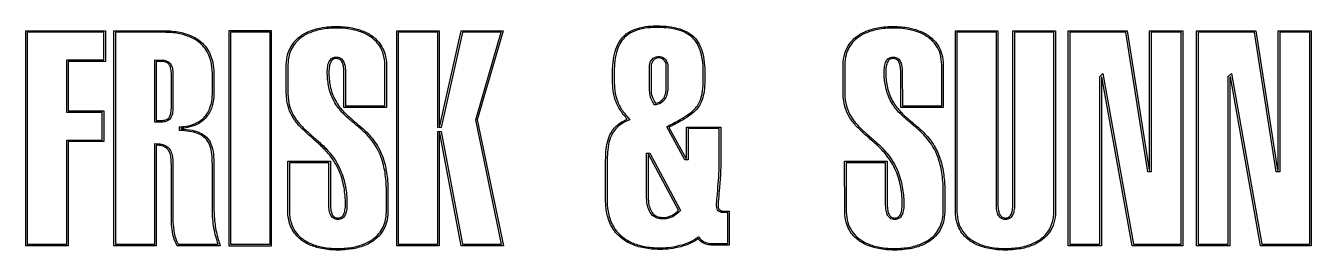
# Model space of a CAD drawing. Header units: millimetres. Extents: x 0 to 2473, y 0 to 431.
import ezdxf

# ---------------------------------------------------------------- set-up
doc = ezdxf.new("R2010")
doc.units = ezdxf.units.MM
doc.layers.add('1_PRIEKIS', color=7, linetype='Continuous')
doc.layers.add('2_GALAS', color=2, linetype='Continuous')

# ---------------------------------------------------------------- blocks, each defined once
blk = doc.blocks.new('PRIEKIS')
at = {"layer": '1_PRIEKIS'}
for points in [[(0, 8.1), (0, 421.2), (153.2, 421.2), (153.2, 362.1), (81.8, 362.1), (81.8, 267.5), (150.3, 267.5), (150.3, 208.3), (81.8, 208.3), (81.8, 8.1)], [(391, 421.2), (391, 8.1), (472.9, 8.1), (472.9, 421.2)], [(918.5, 421.2), (868.6, 250.1), (919, 8.1), (837.8, 8.1), (796.6, 224.6), (795.5, 224.6), (795.5, 8.1), (713.6, 8.1), (713.6, 421.2), (795.5, 421.2), (795.5, 238.5), (796.6, 238.5), (837.8, 421.2)], [(2070.2, 333), (2069, 331.9), (2069, 8.1), (2005.2, 8.1), (2005.2, 421.2), (2118.9, 421.2), (2160.7, 153.2), (2161.8, 153.2), (2161.8, 421.2), (2225.6, 421.2), (2225.6, 8.1), (2128.2, 8.1)], [(2317.3, 333), (2316.2, 331.9), (2316.2, 8.1), (2252.3, 8.1), (2252.3, 421.2), (2366.1, 421.2), (2407.8, 153.2), (2409, 153.2), (2409, 421.2), (2472.8, 421.2), (2472.8, 8.1), (2375.3, 8.1)]]:
    blk.add_lwpolyline(points, close=True, dxfattribs=at)
for points in [[(374.2, 8.1), (291.3, 8.1, -0.048873), (284.4, 25.3, -0.045587), (281, 44.4, -0.023736), (280.2, 61.5), (280.2, 161.6, 0.022928), (279.6, 175, 0.054093), (277.6, 185.5, 0.100697), (273, 193.7, 0.132475), (264.1, 199.5, 0.064254), (255.2, 201.2, 0.01858), (251.2, 201.3), (251.2, 8.1), (169.4, 8.1), (169.4, 421.2), (267.4, 421.2, -0.047545), (296.4, 418.4, -0.058767), (319.6, 410.9, -0.083339), (340, 397.1, -0.113014), (356.4, 371.9, -0.064789), (361.5, 349.6, -0.025346), (362.1, 337.7), (362, 299.9, -0.067053), (358.9, 277.2, -0.09031), (349.3, 257.5, -0.121993), (329.2, 241.1, -0.065695), (311.4, 235.4, -0.03265), (298.8, 233.8), (298.8, 232.7, -0.037011), (319.9, 230.1, -0.053883), (334.8, 225.4, -0.090756), (347.5, 216.9, -0.099668), (356.3, 203.6, -0.058017), (360.3, 188.6, -0.033323), (362, 170.1, -0.00714), (362.1, 163), (362.1, 79.3, 0.032687), (364.1, 49, 0.041817), (370.5, 20.3, -0.003837)], [(612.1, 273.9), (612.1, 342.2, 0.045032), (611, 353.6, 0.07072), (608.6, 361, 0.133283), (604, 366.1, 0.14471), (597.6, 367.9, 0.177034), (590.1, 365.3, 0.119459), (586, 359.6, 0.069605), (583.7, 350.4, 0.040218), (583.2, 338.1, 0.048496), (586.4, 311.9, 0.079323), (597.6, 283.9, 0.05662), (612.2, 265.1, 0.024936), (627, 251.4, -0.001103), (643.9, 237.1, -0.0276), (660.5, 221.4, -0.072688), (680.9, 192.1, -0.055471), (691.1, 164, -0.040806), (696, 133, -0.020011), (696.8, 111.4), (696.8, 73.6, -0.068345), (693.6, 51.9, -0.158522), (671.7, 20, -0.071907), (651.2, 8.6, -0.053177), (627, 2.1, -0.051529), (592.1, 0.2, -0.050073), (563, 4.3, -0.060753), (540.3, 12.9, -0.080832), (522, 26.7, -0.12445), (507, 53.5, -0.062915), (504.2, 73.6), (504.2, 170.6), (586, 170.6), (586, 87.2, 0.045054), (587.1, 75.7, 0.070737), (589.5, 68.4, 0.133279), (594.1, 63.2, 0.14467), (600.5, 61.5, 0.177052), (608, 64, 0.11944), (612.1, 69.7, 0.069597), (614.5, 79, 0.039958), (615, 91.8, 0.043361), (611.5, 124.2, 0.061229), (601, 156.3, 0.065839), (582, 185.4, 0.030705), (564.6, 203.3, 0.006893), (546.6, 219.2, -0.017265), (530.8, 233.8, -0.04207), (517.2, 249.8, -0.11828), (502.5, 286, -0.038602), (501.3, 302.3), (501.3, 355.8, -0.068361), (504.5, 377.4, -0.158531), (526.4, 409.4, -0.071896), (546.9, 420.8, -0.053167), (571.1, 427.3, -0.051523), (606.1, 429.2, -0.050074), (635.1, 425, -0.060744), (657.8, 416.4, -0.080819), (676.2, 402.7, -0.124453), (691.1, 375.9, -0.062929), (693.9, 355.8), (693.9, 273.9)], [(1157.2, 251.3, -0.044413), (1143.3, 269.4, -0.099705), (1130.9, 301.4, -0.03403), (1129, 320.8), (1128.8, 326.1), (1128.8, 341.5, -0.032104), (1130.6, 366.3, -0.046671), (1135.2, 386, -0.072724), (1144, 403.4, -0.117792), (1163.5, 420.4, -0.061788), (1181.1, 427, -0.045776), (1203.4, 430.2, -0.040709), (1236.3, 429.4, -0.047218), (1258.1, 424.9, -0.068754), (1276.3, 416.5, -0.133897), (1296.2, 394.2, -0.059117), (1302.5, 376.6, -0.04152), (1305.8, 354, -0.01747), (1306.3, 337.7), (1306.3, 326.1, -0.025693), (1304.8, 305.1, -0.04769), (1301.1, 288.9, -0.119511), (1288, 267.7, -0.045411), (1275.6, 257.6, -0.021985), (1258.9, 247.3, -0.006465), (1237.3, 235.6), (1269.8, 176.4), (1271, 176.4), (1271, 236.2), (1337.1, 236.2), (1337.1, 175.4, -0.023498), (1333.9, 113.2, 0.008324), (1332.1, 92.9, 0.017423), (1331.9, 84.6, 0.100983), (1333, 79.4, 0.221072), (1337.6, 75.5, 0.07499), (1342.3, 74.9), (1353.4, 74.9), (1353.4, 9.3), (1321.4, 9.3, -0.049175), (1309.9, 10.9, -0.10655), (1298.6, 16.3, -0.064596), (1293.6, 21.5, -0.055225), (1277.2, 12.3, -0.053578), (1249.5, 4, -0.062178), (1210.9, 1.4, -0.048704), (1182.6, 5.5, -0.06267), (1158.3, 14.8, -0.097208), (1134.7, 34, -0.090468), (1121, 58.9, -0.060464), (1116, 83.3, -0.022246), (1115.5, 95.2), (1115.5, 171.7, -0.026317), (1116.6, 193.9, -0.045232), (1120.1, 211.7, -0.080082), (1128.7, 229.7, -0.100316), (1144.9, 245, -0.046373)], [(1683.2, 273.9), (1683.1, 342.2, 0.045027), (1682.1, 353.6, 0.070712), (1679.6, 361, 0.133279), (1675.1, 366.1, 0.144728), (1668.7, 367.9, 0.177051), (1661.1, 365.3, 0.119439), (1657, 359.6, 0.069597), (1654.7, 350.4, 0.040236), (1654.2, 338.1, 0.048495), (1657.5, 311.9, 0.079321), (1668.7, 283.9, 0.056619), (1683.2, 265.1, 0.024935), (1698, 251.4, -0.001103), (1714.9, 237.1, -0.0276), (1731.5, 221.4, -0.072688), (1752, 192.1, -0.055471), (1762.2, 164, -0.040805), (1767, 133, -0.020011), (1767.9, 111.4), (1767.8, 73.6, -0.068346), (1764.6, 51.9, -0.158522), (1742.7, 20, -0.071906), (1722.3, 8.6, -0.053176), (1698.1, 2.1, -0.05153), (1663.1, 0.2, -0.050073), (1634.1, 4.3, -0.060751), (1611.3, 12.9, -0.08083), (1593, 26.7, -0.124451), (1578, 53.5, -0.062918), (1575.3, 73.6), (1575.2, 170.6), (1657.1, 170.6), (1657.1, 87.2, 0.045051), (1658.1, 75.7, 0.070739), (1660.6, 68.4, 0.133284), (1665.1, 63.2, 0.144667), (1671.6, 61.5, 0.177069), (1679.1, 64, 0.119422), (1683.2, 69.7, 0.069589), (1685.5, 79, 0.039975), (1686, 91.8, 0.04336), (1682.5, 124.2, 0.061227), (1672, 156.3, 0.065838), (1653.1, 185.4, 0.030704), (1635.6, 203.3, 0.006893), (1617.6, 219.2, -0.017266), (1601.8, 233.8, -0.04207), (1588.2, 249.8, -0.118278), (1573.5, 286, -0.038601), (1572.3, 302.3), (1572.3, 355.8, -0.068363), (1575.6, 377.4, -0.15853), (1597.5, 409.4, -0.071894), (1617.9, 420.8, -0.053166), (1642.1, 427.3, -0.051524), (1677.1, 429.2, -0.050074), (1706.1, 425, -0.060742), (1728.9, 416.4, -0.080817), (1747.2, 402.7, -0.124453), (1762.2, 375.9, -0.062931), (1765, 355.8), (1765, 273.9)], [(1788.2, 421.2), (1870, 421.2), (1870, 87.2, 0.045049), (1871.1, 75.7, 0.070742), (1873.5, 68.4, 0.133288), (1878.1, 63.2, 0.144665), (1884.5, 61.5, 0.177238), (1892, 64, 0.119464), (1896.1, 69.7, 0.06952), (1898.4, 79, 0.031453), (1899, 88.8), (1899, 421.2), (1980.8, 421.2), (1980.8, 73.6, -0.068347), (1977.6, 52, -0.158526), (1955.7, 20, -0.071905), (1935.2, 8.6, -0.053174), (1911, 2.1, -0.051527), (1876, 0.2, -0.050071), (1847, 4.3, -0.060754), (1824.3, 12.9, -0.080835), (1805.9, 26.7, -0.124452), (1791, 53.5, -0.062912), (1788.2, 73.6)], [(251.2, 248.9), (262, 248.9, 0.078724), (269.4, 250.1, 0.201612), (277.1, 256.9, 0.074564), (279.4, 264, 0.044589), (280.2, 275), (280.2, 337.2, 0.047626), (279.2, 347.9, 0.076728), (276.8, 354.7, 0.201061), (268.7, 361.1, 0.073841), (261.1, 362.1), (251.2, 362.1)], [(1211.2, 282, 0.11084), (1221.2, 285.7, 0.134375), (1228.5, 294.3, 0.078046), (1231.5, 304.4, 0.037047), (1232.1, 312.8), (1232.1, 354.1, 0.215992), (1226.3, 366, 0.404893), (1207.1, 364.2, 0.183086), (1203.1, 353.4), (1203.1, 305.1, 0.095943), (1206.2, 291.5, 0.038018)], [(1197.3, 182.8), (1197.3, 102.1, 0.050118), (1198.9, 86.4, 0.072025), (1202.8, 75.5, 0.127897), (1210.9, 66.5, 0.112814), (1221.4, 62.9, 0.185685), (1248.8, 70.2, 0.059049), (1255.9, 76.6), (1198.4, 182.8)]]:
    blk.add_lwpolyline(points, format="xyb", close=True, dxfattribs=at)
blk = doc.blocks.new('GALAS')
at = {"layer": '2_GALAS'}
for points in [[(615.1, 276.9), (690.9, 276.9), (690.9, 355.7, 0.068348), (687.8, 376.6, 0.15868), (666.9, 407, 0.071888), (647.2, 418, 0.053163), (623.7, 424.4, 0.051522), (589.3, 426.2, 0.050058), (560.9, 422.1, 0.060732), (538.8, 413.8, 0.080827), (521.2, 400.6, 0.124546), (507, 375.1, 0.062929), (504.3, 355.7), (504.3, 300.2, 0.065429), (507.7, 276.1, 0.089205), (520.5, 250.2, 0.040828), (534, 234.8, 0.016033), (549.8, 220.3, -0.008705), (567.9, 204.3, -0.032261), (585.5, 185.9, -0.079699), (607.1, 149.6, -0.056337), (615.8, 117.2, -0.037504), (618, 87.2, -0.045157), (616.9, 75.2, -0.070946), (614.1, 67, -0.133231), (608.5, 60.7, -0.143951), (600.5, 58.5, -0.176421), (591.1, 61.7, -0.119527), (586.2, 68.5, -0.069742), (583.6, 78.6, -0.03157), (583, 88.8), (583, 167.6), (507.2, 167.6), (507.2, 73.6, 0.068334), (510.3, 52.8, 0.158685), (531.2, 22.4, 0.0719), (550.9, 11.3, 0.053168), (574.5, 5, 0.051513), (608.8, 3.2, 0.050066), (637.3, 7.2, 0.060743), (659.3, 15.6, 0.080835), (676.9, 28.8, 0.124534), (691.1, 54.3, 0.062915), (693.8, 73.6), (693.8, 114.6, 0.036579), (691.1, 148.9, 0.048332), (683.8, 178, 0.096414), (660.5, 216.9, 0.031023), (644.3, 232.8, 0.005075), (627.4, 247.1, -0.020493), (612.2, 260.8, -0.052663), (596.8, 279.5, -0.08397), (584, 309.3, -0.049369), (580.3, 335.6, -0.042003), (580.6, 349.9, -0.065262), (582.9, 360, -0.11268), (587.5, 367.1, -0.178535), (596.6, 370.8, -0.138947), (604.9, 369.1, -0.139697), (610.8, 363.1, -0.07588), (613.8, 355.1, -0.05056), (615.1, 342.2)], [(1162.3, 250.1), (1156.9, 247.9, 0.06969), (1141.1, 238.6, 0.121205), (1125.9, 218.7, 0.057047), (1120.9, 202.5, 0.036144), (1118.8, 182.8, 0.011934), (1118.5, 168.9), (1118.5, 93.2, 0.056251), (1121.5, 67.8, 0.082242), (1131.8, 43.1, 0.110475), (1154.6, 20.5, 0.066389), (1177, 10.2, 0.051929), (1203.8, 5, 0.043948), (1232, 4.7, 0.059152), (1266.9, 11.6, 0.052803), (1286.3, 20.3, 0.019142), (1290.9, 23.3), (1294.2, 25.6), (1296.9, 22.1, 0.139576), (1308, 14.6, 0.06154), (1318.5, 12.5), (1321.5, 12.3), (1350.4, 12.3), (1350.4, 71.9), (1341.6, 71.9, -0.094062), (1335.5, 73.1, -0.219752), (1329.7, 79.4, -0.081843), (1328.9, 85.3, -0.021735), (1329.8, 101.6, 0.003018), (1332.1, 127.6, 0.020037), (1334.1, 179.9), (1334.1, 233.2), (1274, 233.2), (1274, 173.4), (1268, 173.4), (1233.2, 236.8, 0.007592), (1259, 250.8, 0.023651), (1275, 260.9, 0.047522), (1286.7, 270.7, 0.11421), (1298.3, 289.8, 0.047673), (1301.8, 305.6, 0.025649), (1303.3, 326.2), (1303.3, 341.4, 0.032168), (1301.6, 365.3, 0.047523), (1297.2, 384.1, 0.073866), (1288.8, 400.6, 0.110417), (1271.1, 416.2, 0.060628), (1254, 423, 0.044638), (1231.9, 426.8, 0.037849), (1201.5, 427.1, 0.047053), (1180.3, 423.7, 0.068619), (1162.5, 416.4, 0.135708), (1142.9, 396.2, 0.061099), (1136.3, 379.5, 0.043797), (1132.6, 357.6, 0.02235), (1131.8, 337.7), (1131.8, 326.1, 0.028526), (1133.2, 306.5, 0.063175), (1138.8, 284.7, 0.060567), (1149.4, 265.6, 0.026552), (1158.4, 254.4)], [(1686.2, 276.9), (1762, 276.9), (1762, 355.7, 0.068351), (1758.9, 376.6, 0.15868), (1738, 407, 0.071886), (1718.3, 418, 0.053162), (1694.7, 424.4, 0.051523), (1660.3, 426.2, 0.050058), (1631.9, 422.1, 0.060731), (1609.8, 413.8, 0.080825), (1592.3, 400.6, 0.124547), (1578, 375.1, 0.062931), (1575.3, 355.7), (1575.3, 300.2, 0.065428), (1578.8, 276.1, 0.089205), (1591.6, 250.2, 0.040828), (1605.1, 234.8, 0.016033), (1620.9, 220.3, -0.008704), (1639, 204.3, -0.03226), (1656.6, 185.9, -0.079697), (1678.2, 149.6, -0.056336), (1686.8, 117.2, -0.037505), (1689.1, 87.2, -0.045165), (1687.9, 75.2, -0.070935), (1685.2, 67, -0.133214), (1679.6, 60.7, -0.143966), (1671.6, 58.5, -0.176418), (1662.1, 61.7, -0.119532), (1657.2, 68.5, -0.069744), (1654.6, 78.6, -0.031566), (1654.1, 88.8), (1654.1, 167.6), (1578.2, 167.6), (1578.3, 73.6, 0.068336), (1581.4, 52.8, 0.158685), (1602.2, 22.4, 0.071898), (1621.9, 11.3, 0.053167), (1645.5, 5, 0.051514), (1679.9, 3.2, 0.050066), (1708.3, 7.2, 0.060743), (1730.4, 15.6, 0.080834), (1747.9, 28.8, 0.124534), (1762.2, 54.3, 0.062915), (1764.8, 73.6), (1764.8, 114.6, 0.036579), (1762.2, 148.9, 0.048331), (1754.8, 178, 0.096414), (1731.5, 216.9, 0.031023), (1715.4, 232.8, 0.005075), (1698.5, 247.1, -0.020492), (1683.3, 260.8, -0.052662), (1667.9, 279.5, -0.083968), (1655, 309.3, -0.049369), (1651.3, 335.6, -0.042024), (1651.6, 349.9, -0.065255), (1654, 360, -0.11266), (1658.6, 367.1, -0.178544), (1667.7, 370.8, -0.138965), (1675.9, 369.1, -0.139695), (1681.9, 363.1, -0.075871), (1684.8, 355.1, -0.050555), (1686.1, 342.2)], [(370.2, 11.1, -0.006993), (365.8, 25.9, -0.047427), (360, 58.6, -0.021666), (359.1, 81.2), (359, 164.8, 0.028452), (358, 184, 0.051123), (354.7, 199.2, 0.085648), (348.1, 211.7, 0.103256), (336.7, 221.1, 0.061076), (323.6, 226.2, 0.039825), (306.1, 229.1, 0.011359), (295.8, 229.9), (295.8, 236.6, 0.013257), (304.1, 237.3, 0.061672), (322.7, 241.6, 0.096655), (340.5, 252.3, 0.106828), (353.2, 270.4, 0.073575), (358.5, 290.6, 0.028583), (359.1, 301.2), (359, 339.7, 0.059287), (356, 363.2, 0.082001), (346.9, 384.2, 0.108578), (327, 403.5, 0.067148), (306, 412.9, 0.052), (280.3, 417.6, 0.021559), (265.7, 418.2), (172.4, 418.2), (172.4, 11.1), (248.2, 11.1), (248.2, 204.4), (252.7, 204.3, -0.066594), (264, 202.7, -0.117786), (273.9, 197.1, -0.117179), (280.1, 187.4, -0.059445), (282.5, 176.4, -0.025498), (283.2, 162.8), (283.2, 155.5), (283.2, 59.9, 0.035841), (284.8, 37.7, 0.064816), (290.8, 16.1, 0.012696), (293.1, 11.1)], [(1977.8, 418.2), (1902, 418.2), (1902, 87.2, -0.045036), (1900.9, 75.2, -0.070893), (1898.1, 67, -0.133291), (1892.5, 60.7, -0.1441), (1884.5, 58.5, -0.176416), (1875.1, 61.7, -0.119536), (1870.1, 68.5, -0.069746), (1867.5, 78.6, -0.031562), (1867, 88.8), (1867, 418.2), (1791.2, 418.2), (1791.2, 73.6, 0.068331), (1794.3, 52.8, 0.158689), (1815.2, 22.4, 0.071903), (1834.9, 11.4, 0.053168), (1858.4, 5, 0.051509), (1892.8, 3.2, 0.050064), (1921.2, 7.2, 0.060741), (1943.3, 15.6, 0.080835), (1960.9, 28.8, 0.124538), (1975.1, 54.3, 0.062916), (1977.8, 73.6)], [(1209.7, 278.7, -0.026879), (1204.6, 287.7, -0.075711), (1200.5, 300.4, -0.037872), (1200.1, 305.8), (1200.1, 354.2, -0.216145), (1207, 368.3, -0.416874), (1230.8, 365.7, -0.172291), (1235.1, 353.4), (1235.1, 311.4, -0.063403), (1233.3, 298.6, -0.105596), (1227.8, 287.7, -0.153171), (1215.6, 279.9, -0.025979), (1212.4, 279.2)], [(248.2, 365.1), (262, 365, -0.078868), (270.4, 363.7, -0.199923), (279.8, 355.4, -0.079473), (282.5, 346.5, -0.03942), (283.2, 336), (283.2, 273.7, -0.0477), (282.2, 262.5, -0.08912), (279, 254.1, -0.186752), (269.6, 247, -0.073914), (261.1, 245.9), (248.2, 245.9)], [(1194.3, 185.8), (1200.2, 185.8), (1259.5, 76.2, -0.027406), (1255.2, 71.5, -0.206334), (1223.3, 59.8, -0.097669), (1211.9, 62.6, -0.143248), (1201.1, 72.3, -0.077851), (1196.4, 83.6, -0.054269), (1194.3, 99.6), (1194.3, 103.3)]]:
    blk.add_lwpolyline(points, format="xyb", close=True, dxfattribs=at)
for points in [[(3, 11.1), (78.8, 11.1), (78.8, 211.3), (147.3, 211.3), (147.3, 264.5), (78.8, 264.5), (78.8, 365.1), (150.2, 365.1), (150.2, 418.2), (3, 418.2)], [(394, 418.2), (394, 11.1), (469.9, 11.1), (469.9, 418.2)], [(914.5, 418.2), (840.2, 418.2), (799, 235.5), (792.5, 235.5), (792.5, 418.2), (716.6, 418.2), (716.6, 11.1), (792.5, 11.1), (792.5, 227.6), (799.1, 227.6), (840.3, 11.1), (915.4, 11.1), (865.5, 250.2)], [(2072.1, 339.2), (2130.7, 11.1), (2222.6, 11.1), (2222.6, 418.2), (2164.8, 418.2), (2164.8, 150.2), (2158.1, 150.2), (2116.3, 418.2), (2008.2, 418.2), (2008.2, 11.1), (2066, 11.1), (2066, 333.1)], [(2319.3, 339.2), (2377.9, 11.1), (2469.8, 11.1), (2469.8, 418.2), (2412, 418.2), (2412, 150.2), (2405.3, 150.2), (2363.5, 418.2), (2255.3, 418.2), (2255.3, 11.1), (2313.2, 11.1), (2313.2, 333.1)]]:
    blk.add_lwpolyline(points, close=True, dxfattribs=at)

msp = doc.modelspace()

# ---------------------------------------------------------------- block references
at = {"layer": '1_PRIEKIS'}
msp.add_blockref('PRIEKIS', (0, 0), dxfattribs=at)
at = {"layer": '2_GALAS'}
msp.add_blockref('GALAS', (0, 0), dxfattribs=at)

doc.saveas('drawing.dxf')
